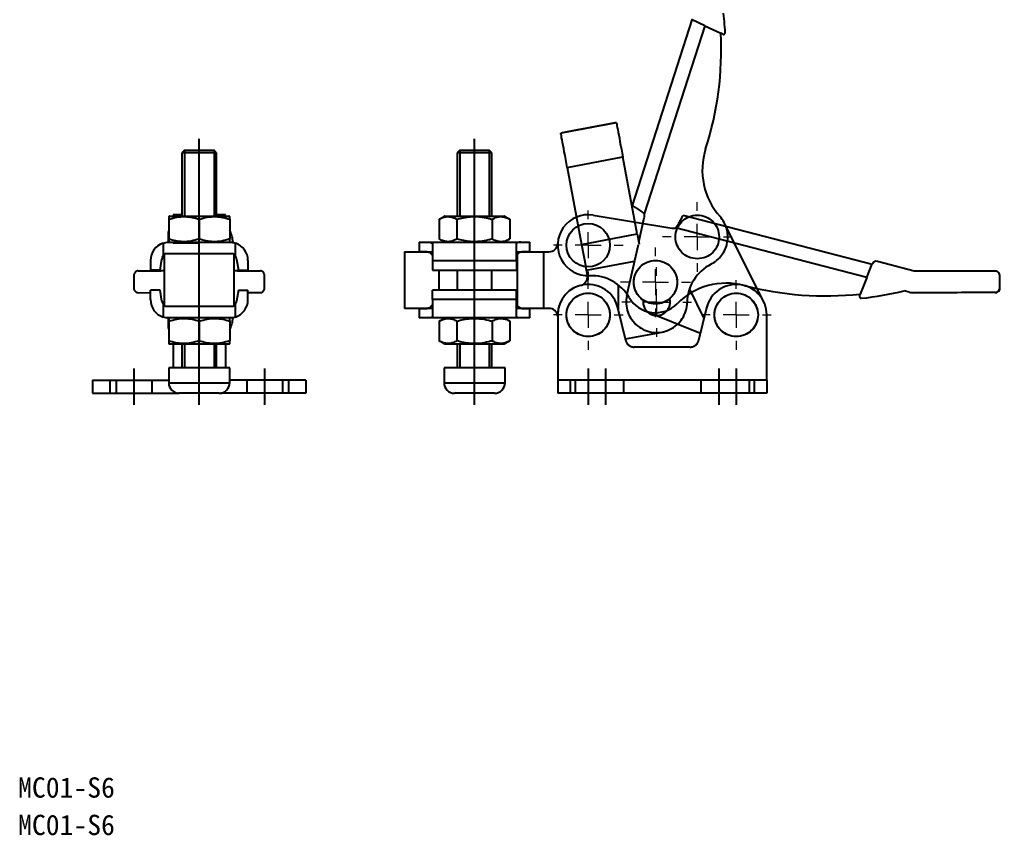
# Model space of a CAD drawing. Header units: millimetres. Extents: x 4 to 117, y 6 to 162.
# Drawn here: x 4 to 116.5, y 6 to 99.8 of the extents above; entities that cross this region are included whole.
import ezdxf

# ---------------------------------------------------------------- set-up
doc = ezdxf.new("R2010")
doc.units = ezdxf.units.MM
for name, pattern in [('CENTER', [50.8, 31.75, -6.35, 6.35, -6.35]), ('DASHED', [19.05, 12.7, -6.35]), ('PHANTOM', [63.5, 31.75, -6.35, 6.35, -6.35, 6.35, -6.35])]:
    doc.linetypes.add(name, pattern=pattern)
doc.layers.add('CENTER', color=1, linetype='CENTER')
doc.styles.get("Standard").update_dxf_attribs({"font": 'MINGLIU.TTC'})

# ---------------------------------------------------------------- blocks, each defined once
blk = doc.blocks.new('SW_CENTERMARKSYMBOL_0')
at = {"color": 0, "linetype": 'Continuous', "lineweight": 0}
for p, q in [((0, 3), (0, 4)), ((0, 0), (0, 1.5)), ((-3, 0), (-4, 0)), ((0, 0), (-1.5, 0)), ((0, 0), (0, -1.5)), ((0, 0), (1.5, 0)), ((3, 0), (4, 0)), ((0, -3), (0, -4))]:
    blk.add_line(p, q, dxfattribs=at)
blk = doc.blocks.new('SW_CENTERMARKSYMBOL_1')
at = {"color": 0, "linetype": 'Continuous', "lineweight": 0}
for p, q in [((0, 3), (0, 4)), ((0, 0), (0, 1.5)), ((-3, 0), (-4, 0)), ((0, 0), (-1.5, 0)), ((0, 0), (0, -1.5)), ((0, 0), (1.5, 0)), ((3, 0), (4, 0)), ((0, -3), (0, -4))]:
    blk.add_line(p, q, dxfattribs=at)
blk = doc.blocks.new('SW_CENTERMARKSYMBOL_2')
at = {"color": 0, "linetype": 'Continuous', "lineweight": 0}
for p, q in [((0, 3), (0, 4)), ((0, 0), (0, 1.5)), ((-3, 0), (-4, 0)), ((0, 0), (-1.5, 0)), ((0, 0), (0, -1.5)), ((0, 0), (1.5, 0)), ((3, 0), (4, 0)), ((0, -3), (0, -4))]:
    blk.add_line(p, q, dxfattribs=at)
blk = doc.blocks.new('SW_CENTERMARKSYMBOL_3')
at = {"color": 0, "linetype": 'Continuous', "lineweight": 0}
for p, q in [((0, 3), (0, 4)), ((0, 0), (0, 1.5)), ((-3, 0), (-4, 0)), ((0, 0), (-1.5, 0)), ((0, 0), (0, -1.5)), ((0, 0), (1.5, 0)), ((3, 0), (4, 0)), ((0, -3), (0, -4))]:
    blk.add_line(p, q, dxfattribs=at)

msp = doc.modelspace()

# ---------------------------------------------------------------- linework, layer by layer
at = {"color": 3, "linetype": 'PHANTOM'}
for p, q in [((81.25, 99.73), (74.39, 78.39)), ((82.71, 99.05), (75.77, 77.45)), ((82.71, 99.05), (81.19, 99.76)), ((82.71, 99.05), (84.57, 98.18)), ((84.78, 98.08), (84.57, 98.18)), ((66.92, 82.78), (73.31, 83.98)), ((74.96, 75.13), (73.31, 83.98)), ((66.92, 82.78), (68.57, 73.94)), ((75.14, 74.18), (75.77, 76.99)), ((89.46, 67.4), (85, 76.35)), ((68.57, 73.94), (74.96, 75.13)), ((74.96, 75.13), (75.18, 73.95)), ((68.57, 73.94), (69.06, 71.35)), ((73.77, 68.07), (75.09, 73.93)), ((69.13, 70.99), (74.66, 72.02)), ((69.13, 70.99), (69.06, 71.35)), ((69.24, 70.39), (69.13, 70.99)), ((80.95, 68.78), (82.62, 65.42)), ((73.64, 62.9), (72.73, 66.66)), ((82.92, 66.66), (82.01, 62.9)), ((73.6, 63.07), (77.83, 63.87)), ((81.04, 62.14), (74.61, 62.14))]:
    msp.add_line(p, q, dxfattribs=at)
at = {"color": 7, "linetype": 'Continuous'}
for p, q in [((26.67, 84.44), (22.67, 84.44)), ((22.97, 84.74), (26.37, 84.74)), ((56.28, 84.44), (54.28, 84.44)), ((56.28, 84.44), (54.28, 84.44)), ((54.58, 84.74), (56.28, 84.74)), ((54.58, 84.74), (56.28, 84.74)), ((56.28, 84.74), (57.98, 84.74)), ((56.28, 84.74), (57.98, 84.74)), ((58.28, 84.44), (56.28, 84.44)), ((58.28, 84.44), (56.28, 84.44)), ((21.17, 76.82), (21.17, 74.56)), ((21.27, 77.19), (28.07, 77.19)), ((21.67, 77.34), (21.67, 77.19)), ((24.67, 76.82), (24.67, 74.56)), ((27.67, 77.19), (27.67, 77.34)), ((28.17, 76.82), (28.17, 74.56)), ((52.24, 76.82), (52.24, 74.56)), ((52.24, 76.82), (52.24, 74.56)), ((52.88, 77.19), (59.68, 77.19)), ((52.88, 77.19), (59.68, 77.19)), ((54.26, 76.82), (54.26, 74.56)), ((54.26, 76.82), (54.26, 74.56)), ((58.3, 76.82), (58.3, 74.56)), ((58.3, 76.82), (58.3, 74.56)), ((60.32, 76.82), (60.32, 74.56)), ((60.32, 76.82), (60.32, 74.56)), ((69.9, 77.29), (78.92, 75.8)), ((101.93, 71.63), (80.24, 77.26)), ((101.33, 70.13), (79.37, 75.83)), ((21.12, 75.29), (21.12, 74.59)), ((20.52, 74.08), (20.52, 72.62)), ((21.12, 74.25), (21.12, 74.19)), ((21.17, 74.19), (28.17, 74.19)), ((28.82, 72.62), (28.82, 74.08)), ((49.93, 74.19), (50.98, 74.19)), ((49.93, 74.19), (50.98, 74.19)), ((50.98, 74.19), (61.58, 74.19)), ((50.98, 74.19), (61.58, 74.19)), ((51.47, 74.08), (51.47, 72.09)), ((51.47, 74.08), (51.47, 72.09)), ((61.09, 72.09), (61.09, 74.08)), ((61.09, 72.09), (61.09, 74.08)), ((61.58, 74.19), (62.63, 74.19)), ((61.58, 74.19), (62.63, 74.19)), ((19.07, 72.09), (19.07, 70.99)), ((20.17, 70.99), (20.38, 72.25)), ((20.67, 66.88), (20.67, 72.78)), ((20.79, 72.9), (28.55, 72.9)), ((28.67, 66.89), (28.67, 72.79)), ((28.96, 72.25), (29.17, 70.99)), ((30.27, 72.09), (30.27, 70.99)), ((48.23, 73.09), (51.47, 73.09)), ((50.86, 73.09), (49.93, 73.09)), ((51.47, 72.09), (61.09, 72.09)), ((51.47, 72.09), (51.47, 70.99)), ((51.47, 72.09), (61.09, 72.09)), ((51.47, 72.09), (51.47, 70.99)), ((61.09, 73.09), (64.23, 73.09)), ((61.09, 72.09), (61.09, 70.99)), ((61.09, 72.09), (61.09, 70.99)), ((61.23, 73.09), (61.21, 73.09)), ((61.23, 66.59), (61.23, 73.09)), ((62.63, 73.09), (61.7, 73.09)), ((64.23, 66.59), (64.23, 73.09)), ((64.23, 73.09), (64.83, 73.09)), ((20.17, 70.99), (19.07, 70.99)), ((20.67, 70.9), (20.27, 70.9)), ((29.07, 70.9), (28.67, 70.9)), ((29.17, 70.99), (30.27, 70.99)), ((51.47, 70.99), (61.09, 70.99)), ((51.47, 70.99), (61.09, 70.99)), ((52.23, 68.69), (52.23, 70.99)), ((101.33, 70.13), (101.95, 71.69)), ((102.54, 71.99), (106.77, 70.89)), ((106.77, 70.89), (107.2, 70.89)), ((101.33, 70.13), (100.57, 68.23)), ((20.17, 68.69), (19.07, 68.69)), ((19.07, 67.59), (19.07, 68.69)), ((20.38, 67.42), (20.17, 68.69)), ((29.17, 68.69), (28.96, 67.42)), ((29.17, 68.69), (30.27, 68.69)), ((30.27, 67.59), (30.27, 68.69)), ((51.47, 67.59), (51.47, 68.69)), ((61.09, 68.69), (51.47, 68.69)), ((51.47, 67.59), (51.47, 68.69)), ((61.09, 68.69), (51.47, 68.69)), ((61.09, 67.59), (61.09, 68.69)), ((61.09, 67.59), (61.09, 68.69)), ((72.83, 66.25), (72.83, 69.24)), ((87.64, 69.08), (87.43, 69.17)), ((61.09, 67.59), (51.47, 67.59)), ((51.47, 67.59), (51.47, 65.59)), ((61.09, 67.59), (51.47, 67.59)), ((51.47, 67.59), (51.47, 65.59)), ((61.09, 65.59), (61.09, 67.59)), ((61.09, 65.59), (61.09, 67.59)), ((100.49, 68.01), (100.57, 68.23)), ((106.19, 68.46), (105.62, 68.61)), ((106.81, 68.39), (106.72, 68.39)), ((20.52, 67.05), (20.52, 65.59)), ((28.56, 66.79), (20.8, 66.79)), ((28.82, 65.59), (28.82, 67.05)), ((51.47, 66.59), (48.23, 66.59)), ((49.93, 66.59), (50.86, 66.59)), ((64.23, 66.59), (61.09, 66.59)), ((61.21, 66.59), (61.23, 66.59)), ((61.7, 66.59), (62.63, 66.59)), ((64.83, 66.59), (64.23, 66.59)), ((73.64, 62.9), (72.73, 66.66)), ((82.92, 66.66), (82.01, 62.9)), ((21.12, 65.49), (21.12, 65.43)), ((28.17, 65.49), (21.17, 65.49)), ((50.98, 65.49), (49.93, 65.49)), ((50.98, 65.49), (49.93, 65.49)), ((61.58, 65.49), (50.98, 65.49)), ((61.58, 65.49), (50.98, 65.49)), ((62.63, 65.49), (61.58, 65.49)), ((62.63, 65.49), (61.58, 65.49)), ((65.83, 65.84), (65.83, 58.34)), ((65.83, 65.84), (65.83, 58.34)), ((75.74, 66.35), (82.21, 63.73)), ((89.83, 58.34), (89.83, 65.84)), ((89.83, 58.34), (89.83, 65.84)), ((21.12, 65.08), (21.12, 64.39)), ((21.17, 65.12), (21.17, 62.86)), ((24.67, 65.12), (24.67, 62.86)), ((28.17, 65.12), (28.17, 62.86)), ((52.24, 65.12), (52.24, 62.86)), ((52.24, 65.12), (52.24, 62.86)), ((54.26, 65.12), (54.26, 62.86)), ((54.26, 65.12), (54.26, 62.86)), ((58.3, 65.12), (58.3, 62.86)), ((58.3, 65.12), (58.3, 62.86)), ((60.32, 65.12), (60.32, 62.86)), ((60.32, 65.12), (60.32, 62.86)), ((28.07, 62.49), (21.27, 62.49)), ((21.67, 62.49), (21.67, 59.74)), ((21.67, 62.49), (21.67, 62.14)), ((27.67, 62.49), (27.67, 59.74)), ((27.67, 62.49), (27.67, 62.14)), ((56.28, 62.49), (52.88, 62.49)), ((56.28, 62.49), (52.88, 62.49)), ((59.68, 62.49), (56.28, 62.49)), ((59.68, 62.49), (56.28, 62.49)), ((81.04, 62.14), (74.61, 62.14)), ((28.17, 59.74), (21.17, 59.74)), ((59.78, 59.74), (52.78, 59.74)), ((59.78, 59.74), (52.78, 59.74)), ((12.42, 58.34), (12.42, 56.84)), ((12.42, 58.34), (14.42, 58.34)), ((14.42, 58.34), (14.42, 56.84)), ((14.42, 58.34), (21.17, 58.34)), ((21.17, 58.04), (28.17, 58.04)), ((34.92, 58.34), (28.17, 58.34)), ((34.92, 58.34), (34.92, 56.84)), ((36.92, 58.34), (34.92, 58.34)), ((36.92, 58.34), (36.92, 56.84)), ((52.78, 58.04), (59.78, 58.04)), ((52.78, 58.04), (59.78, 58.04)), ((65.83, 58.34), (65.83, 56.84)), ((67.83, 58.34), (65.83, 58.34)), ((65.83, 58.34), (65.83, 56.84)), ((67.83, 58.34), (65.83, 58.34)), ((67.83, 58.34), (67.83, 56.84)), ((87.83, 58.34), (67.83, 58.34)), ((67.83, 58.34), (67.83, 56.84)), ((87.83, 58.34), (67.83, 58.34)), ((87.83, 58.34), (87.83, 56.84)), ((89.83, 58.34), (87.83, 58.34)), ((87.83, 58.34), (87.83, 56.84)), ((89.83, 58.34), (87.83, 58.34)), ((89.83, 58.34), (89.83, 56.84)), ((89.83, 58.34), (89.83, 56.84)), ((12.42, 56.84), (14.42, 56.84)), ((14.42, 56.84), (22.17, 56.84)), ((22.27, 56.84), (22.17, 56.84)), ((26.97, 56.84), (22.37, 56.84)), ((27.08, 56.84), (27.17, 56.84)), ((34.92, 56.84), (27.17, 56.84)), ((36.92, 56.84), (34.92, 56.84)), ((58.58, 56.84), (53.98, 56.84)), ((58.58, 56.84), (53.98, 56.84)), ((67.83, 56.84), (65.83, 56.84)), ((67.83, 56.84), (65.83, 56.84)), ((87.83, 56.84), (67.83, 56.84)), ((87.83, 56.84), (67.83, 56.84)), ((89.83, 56.84), (87.83, 56.84)), ((89.83, 56.84), (87.83, 56.84))]:
    msp.add_line(p, q, dxfattribs=at)
at = {"color": 3, "linetype": 'Continuous'}
for p, q in [((22.97, 84.74), (22.97, 77.13)), ((26.37, 84.74), (26.37, 77.13)), ((54.58, 84.74), (54.58, 77.19)), ((57.98, 84.74), (57.98, 77.19)), ((22.97, 62.54), (22.97, 59.74)), ((26.37, 62.54), (26.37, 59.74)), ((54.58, 62.49), (54.58, 59.74)), ((57.98, 62.49), (57.98, 59.74))]:
    msp.add_line(p, q, dxfattribs=at)
for p, q in [((21.12, 74.59), (21.12, 74.25)), ((17.63, 70.89), (20.27, 70.9)), ((29.07, 70.9), (31.71, 70.89)), ((17.64, 68.4), (17.67, 68.39)), ((17.67, 68.39), (19.08, 68.41)), ((31.67, 68.39), (30.28, 68.37)), ((31.67, 68.39), (31.71, 68.4)), ((21.12, 65.43), (21.12, 65.08))]:
    msp.add_line(p, q)
at = {"color": 3, "linetype": 'DASHED'}
for p, q in [((15.12, 58.34), (15.12, 56.84)), ((19.22, 58.34), (19.22, 56.84)), ((30.12, 58.34), (30.12, 56.84)), ((34.22, 58.34), (34.22, 56.84)), ((67.28, 58.34), (67.28, 56.84)), ((73.38, 58.34), (73.38, 56.84)), ((82.28, 58.34), (82.28, 56.84)), ((88.38, 58.34), (88.38, 56.84))]:
    msp.add_line(p, q, dxfattribs=at)
at = {"color": 3, "linetype": 'PHANTOM', "flags": 128}
for points in [[(72.57, 87.91), (72.58, 87.9), (72.59, 87.85), (72.61, 87.74), (72.63, 87.59), (72.67, 87.38), (72.72, 87.13), (72.78, 86.84), (72.84, 86.5), (72.91, 86.14), (72.98, 85.74), (73.06, 85.32), (73.14, 84.88), (73.22, 84.43), (73.31, 83.98)], [(66.92, 82.78), (66.84, 83.24), (66.75, 83.69), (66.67, 84.13), (66.59, 84.55), (66.52, 84.94), (66.45, 85.31), (66.39, 85.64), (66.33, 85.94), (66.28, 86.19), (66.25, 86.39), (66.22, 86.55), (66.2, 86.65), (66.19, 86.71), (66.19, 86.71)]]:
    msp.add_lwpolyline(points, dxfattribs=at)
at = {"color": 7, "linetype": 'Continuous', "flags": 128}
for points in [[(80.24, 77.26), (80.24, 77.26), (80.24, 77.26), (80.24, 77.26), (80.24, 77.26), (80.24, 77.26), (80.24, 77.26), (80.24, 77.26), (80.24, 77.26)], [(107.2, 70.89), (107.29, 70.89), (107.42, 70.89), (107.61, 70.89), (107.85, 70.89), (108.13, 70.89), (108.45, 70.89), (108.82, 70.89), (109.22, 70.89), (109.65, 70.89), (110.11, 70.89), (110.58, 70.89), (111.08, 70.89), (111.57, 70.89), (112.08, 70.9), (112.58, 70.9), (113.07, 70.9), (113.54, 70.9), (114, 70.9), (114.43, 70.9), (114.83, 70.9), (115.2, 70.9), (115.52, 70.9), (115.8, 70.9), (116.04, 70.9)], [(116.54, 70.28), (116.54, 69.84), (116.54, 69.47), (116.54, 69.16), (116.54, 68.93), (116.54, 68.77)], [(116.54, 68.77), (116.54, 68.72), (116.54, 68.68), (116.54, 68.67)], [(116.06, 68.4), (115.98, 68.4), (115.85, 68.4), (115.67, 68.4), (115.43, 68.4), (115.15, 68.4), (114.83, 68.4), (114.46, 68.4), (114.07, 68.4), (113.63, 68.4), (113.18, 68.4), (112.7, 68.4), (112.21, 68.4), (111.71, 68.39), (111.21, 68.39), (110.7, 68.39), (110.21, 68.39), (109.73, 68.39), (109.27, 68.39), (108.84, 68.39), (108.44, 68.39), (108.07, 68.39), (107.74, 68.39), (107.46, 68.39), (107.22, 68.39), (107.03, 68.39), (106.9, 68.39), (106.81, 68.39)]]:
    msp.add_lwpolyline(points, dxfattribs=at)
at = {"color": 3, "linetype": 'PHANTOM'}
for centre in [(81.86, 74.79), (77.06, 69.59), (69.33, 65.84), (86.33, 65.84)]:
    msp.add_circle(centre, 2.5, dxfattribs=at)
at = {"color": 7, "linetype": 'Continuous'}
for centre in [(69.33, 73.84), (77.06, 69.59), (69.33, 65.84), (86.33, 65.84)]:
    msp.add_circle(centre, 2.5, dxfattribs=at)
at = {"color": 3, "linetype": 'PHANTOM'}
for centre, radius, start, end in [((47.31, 96.34), 37.8, 2.9334, 10.5197), ((47.31, 96.34), 37.3, 342.1533, 2.8301), ((84.86, 98.26), 0.2, 244.991, 2.9334), ((90.43, 82.46), 8, 162.1533, 221.8398), ((74.2, 77.78), 0.64, 72.0612, 72.3198), ((74.8, 77.21), 1, 347.3822, 13.5852), ((81.86, 74.79), 3.5, 296.7391, 41.8398), ((85.69, 67.19), 5, 116.7391, 179.2459), ((68.25, 70.21), 1, 283.7762, 10.5915), ((69.33, 65.84), 3.5, 13.6467, 180), ((86.33, 65.84), 3.5, 0, 166.3896), ((77.19, 67.31), 3.5, 167.3822, 359.2459), ((77.19, 67.31), 1.55, 171.8562, 14.6705), ((74.61, 63.14), 1, 193.6467, 270), ((81.04, 63.14), 1, 270, 346.3896)]:
    msp.add_arc(centre, radius, start, end, dxfattribs=at)
at = {"color": 7, "linetype": 'Continuous'}
for centre, radius, start, end in [((69.33, 73.84), 3.5, 80.6465, 272.5102), ((21.67, 75.29), 0.55, 155.38, 180), ((24.65, 73.84), 3.92, 4.6618, 26.1014), ((79.08, 76.79), 1, 260.6465, 286.8495), ((21.17, 72.09), 2.1, 108.0305, 180), ((28.17, 72.09), 2.1, 0, 71.9695), ((64.83, 74.09), 1, 270, 356.8153), ((21.37, 72.09), 1, 147.9006, 170.5377), ((27.97, 72.09), 1, 9.4623, 32.0994), ((102.42, 71.5), 0.5, 75.45, 158.2554), ((69.7, 65.34), 5, 30.0035, 92.5102), ((69.33, 65.84), 3.5, 13.6467, 180), ((85.21, 61.48), 8, 75.4176, 135.1042), ((86.33, 65.84), 3.5, 0, 166.3896), ((96.61, 105.32), 37.3, 255.4176, 276.0944), ((116.06, 68.9), 0.498, 270.1589, 345.7308), ((116.1, 68.9), 0.5, 269.9593, 333.3582), ((21.17, 67.59), 2.1, 180, 251.9695), ((28.17, 67.59), 2.1, 288.0305, 360), ((77.06, 69.59), 3.5, 210.0035, 315.1042), ((100.67, 67.94), 0.2, 158.2554, 276.1977), ((96.61, 105.32), 37.8, 276.1977, 283.784), ((106.72, 70.49), 2.1, 255.45, 270.05), ((111.53, 68.4), 4.81, 179.9791, 180.1147), ((21.37, 67.59), 1, 189.4623, 212.0994), ((27.97, 67.59), 1, 327.9006, 350.5377), ((64.83, 65.59), 1, 6.7589, 90), ((24.65, 65.84), 3.92, 333.8986, 355.3764), ((21.67, 64.39), 0.55, 180, 204.62), ((74.61, 63.14), 1, 193.6467, 270), ((81.04, 63.14), 1, 270, 346.3896), ((22.37, 58.04), 1.2, 180, 270), ((26.97, 58.04), 1.2, 270, 360), ((53.98, 58.04), 1.2, 180, 270), ((53.98, 58.04), 1.2, 180, 270), ((58.58, 58.04), 1.2, 270, 360), ((58.58, 58.04), 1.2, 270, 360)]:
    msp.add_arc(centre, radius, start, end, dxfattribs=at)
msp.add_ellipse((26.16, 74.12), major_axis=(4.5, 0), ratio=0.000902, start_param=2.00616, end_param=4.372847, dxfattribs=at)
at = {"color": 3, "linetype": 'PHANTOM'}
msp.add_open_spline([(72.57, 87.91), (66.19, 86.71)], degree=1, dxfattribs=at)
at = {"color": 7, "linetype": 'Continuous'}
for points in [[(22.97, 84.74), (22.67, 84.44)], [(22.67, 84.44), (22.67, 77.19)], [(26.67, 84.44), (26.37, 84.74)], [(26.67, 77.19), (26.67, 84.44)], [(54.58, 84.74), (54.28, 84.44)], [(54.58, 84.74), (54.28, 84.44)], [(54.28, 84.44), (54.28, 77.19)], [(54.28, 84.44), (54.28, 77.19)], [(58.28, 84.44), (57.98, 84.74)], [(58.28, 84.44), (57.98, 84.74)], [(58.28, 77.19), (58.28, 84.44)], [(58.28, 77.19), (58.28, 84.44)], [(21.27, 77.19), (21.17, 77.13)], [(22.67, 77.34), (21.67, 77.34)], [(27.67, 77.34), (26.67, 77.34)], [(28.17, 77.13), (28.07, 77.19)], [(52.88, 77.19), (52.24, 76.82)], [(52.88, 77.19), (52.24, 76.82)], [(60.32, 76.82), (59.68, 77.19)], [(60.32, 76.82), (59.68, 77.19)], [(52.24, 74.56), (52.88, 74.19)], [(52.24, 74.56), (52.88, 74.19)], [(59.68, 74.19), (60.32, 74.56)], [(59.68, 74.19), (60.32, 74.56)], [(21.17, 74.24), (21.27, 74.19)], [(28.07, 74.19), (28.17, 74.24)], [(49.93, 74.19), (49.93, 73.09)], [(49.93, 74.19), (49.93, 73.09)], [(62.63, 73.09), (62.63, 74.19)], [(62.63, 73.09), (62.63, 74.19)], [(48.23, 73.09), (48.23, 66.59)], [(54.28, 70.99), (54.28, 68.69)], [(58.28, 68.69), (58.28, 70.99)], [(17.17, 70.39), (17.17, 68.89)], [(32.17, 68.89), (32.17, 70.39)], [(116.1, 68.4), (116.1, 68.4)], [(49.93, 66.59), (49.93, 65.49)], [(49.93, 66.59), (49.93, 65.49)], [(62.63, 65.49), (62.63, 66.59)], [(62.63, 65.49), (62.63, 66.59)], [(21.27, 65.49), (21.17, 65.43)], [(28.17, 65.43), (28.07, 65.49)], [(52.88, 65.49), (52.24, 65.12)], [(52.88, 65.49), (52.24, 65.12)], [(60.32, 65.12), (59.68, 65.49)], [(60.32, 65.12), (59.68, 65.49)], [(21.17, 62.54), (21.27, 62.49)], [(22.67, 62.49), (22.67, 59.74)], [(26.67, 59.74), (26.67, 62.49)], [(28.07, 62.49), (28.17, 62.54)], [(52.24, 62.86), (52.88, 62.49)], [(52.24, 62.86), (52.88, 62.49)], [(54.28, 62.49), (54.28, 59.74)], [(54.28, 62.49), (54.28, 59.74)], [(58.28, 59.74), (58.28, 62.49)], [(58.28, 59.74), (58.28, 62.49)], [(59.68, 62.49), (60.32, 62.86)], [(59.68, 62.49), (60.32, 62.86)], [(21.17, 59.74), (21.17, 58.04)], [(28.17, 58.04), (28.17, 59.74)], [(52.78, 59.74), (52.78, 58.04)], [(52.78, 59.74), (52.78, 58.04)], [(59.78, 58.04), (59.78, 59.74)], [(59.78, 58.04), (59.78, 59.74)]]:
    msp.add_open_spline(points, degree=1, dxfattribs=at)
at = {"color": 3, "linetype": 'PHANTOM'}
msp.add_open_spline([(75.77, 77.45), (75.64, 77.55), (75.44, 77.72), (75.16, 77.9), (74.94, 78.04), (74.74, 78.16), (74.56, 78.27), (74.43, 78.35), (74.41, 78.38), (74.39, 78.39)], degree=3, knots=[0, 0, 0, 0, 0.199906, 0.311929, 0.432216, 0.560998, 0.69846, 0.844753, 1, 1, 1, 1], dxfattribs=at)
at = {"color": 7, "linetype": 'Continuous'}
for points, knots in [([(21.17, 76.82), (21.47, 76.91), (22.09, 77.09), (23, 77.15), (23.87, 77.06), (24.4, 76.9), (24.67, 76.82)], [0, 0, 0, 0, 0.264593, 0.534922, 0.76533, 1, 1, 1, 1]), ([(21.17, 77.11), (21.17, 77.11), (21.17, 77.13), (21.17, 77.02), (21.17, 76.88), (21.17, 76.82)], [0, 0, 0, 0, 0.223312, 0.609396, 1, 1, 1, 1]), ([(24.67, 76.82), (24.97, 76.91), (25.59, 77.09), (26.5, 77.15), (27.37, 77.06), (27.9, 76.9), (28.17, 76.82)], [0, 0, 0, 0, 0.264593, 0.534922, 0.76533, 1, 1, 1, 1]), ([(28.17, 76.82), (28.17, 76.88), (28.17, 77.02), (28.17, 77.13), (28.17, 77.11), (28.17, 77.11)], [0, 0, 0, 0, 0.38644, 0.776671, 1, 1, 1, 1]), ([(52.24, 76.82), (52.41, 76.91), (52.77, 77.09), (53.29, 77.15), (53.8, 77.06), (54.1, 76.9), (54.26, 76.82)], [0, 0, 0, 0, 0.264593, 0.534922, 0.76533, 1, 1, 1, 1]), ([(52.24, 76.82), (52.41, 76.91), (52.77, 77.09), (53.29, 77.15), (53.8, 77.06), (54.1, 76.9), (54.26, 76.82)], [0, 0, 0, 0, 0.264593, 0.534922, 0.76533, 1, 1, 1, 1]), ([(54.26, 76.82), (54.51, 76.88), (55.03, 77.02), (55.9, 77.14), (56.87, 77.13), (57.7, 76.98), (58.17, 76.85), (58.3, 76.82)], [0, 0, 0, 0, 0.19323, 0.388354, 0.640658, 0.899777, 1, 1, 1, 1]), ([(54.26, 76.82), (54.51, 76.88), (55.03, 77.02), (55.9, 77.14), (56.87, 77.13), (57.7, 76.98), (58.17, 76.85), (58.3, 76.82)], [0, 0, 0, 0, 0.19323, 0.388354, 0.640658, 0.899777, 1, 1, 1, 1]), ([(58.3, 76.82), (58.48, 76.91), (58.83, 77.09), (59.36, 77.15), (59.86, 77.06), (60.17, 76.9), (60.32, 76.82)], [0, 0, 0, 0, 0.264593, 0.534922, 0.76533, 1, 1, 1, 1]), ([(58.3, 76.82), (58.48, 76.91), (58.83, 77.09), (59.36, 77.15), (59.86, 77.06), (60.17, 76.9), (60.32, 76.82)], [0, 0, 0, 0, 0.264593, 0.534922, 0.76533, 1, 1, 1, 1]), ([(79.37, 75.83), (79.47, 75.97), (79.62, 76.17), (79.79, 76.46), (79.91, 76.69), (80.03, 76.9), (80.12, 77.08), (80.2, 77.22), (80.22, 77.24), (80.24, 77.26)], [0, 0, 0, 0, 0.199906, 0.311929, 0.432216, 0.560998, 0.69846, 0.844753, 1, 1, 1, 1]), ([(21.17, 74.56), (21.17, 74.49), (21.17, 74.36), (21.17, 74.25), (21.17, 74.26), (21.17, 74.26)], [0, 0, 0, 0, 0.387047, 0.777905, 1, 1, 1, 1]), ([(24.67, 74.56), (24.37, 74.47), (23.75, 74.28), (22.84, 74.22), (21.97, 74.31), (21.44, 74.47), (21.17, 74.56)], [0, 0, 0, 0, 0.264593, 0.534922, 0.76533, 1, 1, 1, 1]), ([(28.17, 74.56), (27.87, 74.47), (27.25, 74.28), (26.34, 74.22), (25.47, 74.31), (24.94, 74.47), (24.67, 74.56)], [0, 0, 0, 0, 0.264593, 0.534922, 0.76533, 1, 1, 1, 1]), ([(28.17, 74.27), (28.17, 74.26), (28.17, 74.25), (28.17, 74.36), (28.17, 74.49), (28.17, 74.56)], [0, 0, 0, 0, 0.222076, 0.608767, 1, 1, 1, 1]), ([(54.26, 74.56), (54.08, 74.47), (53.73, 74.28), (53.2, 74.22), (52.7, 74.31), (52.39, 74.47), (52.24, 74.56)], [0, 0, 0, 0, 0.264593, 0.534922, 0.76533, 1, 1, 1, 1]), ([(54.26, 74.56), (54.08, 74.47), (53.73, 74.28), (53.2, 74.22), (52.7, 74.31), (52.39, 74.47), (52.24, 74.56)], [0, 0, 0, 0, 0.264593, 0.534922, 0.76533, 1, 1, 1, 1]), ([(58.3, 74.56), (58.17, 74.52), (57.71, 74.39), (56.88, 74.24), (55.91, 74.23), (55.03, 74.35), (54.52, 74.49), (54.26, 74.56)], [0, 0, 0, 0, 0.099436, 0.352206, 0.611026, 0.804377, 1, 1, 1, 1]), ([(58.3, 74.56), (58.17, 74.52), (57.71, 74.39), (56.88, 74.24), (55.91, 74.23), (55.03, 74.35), (54.52, 74.49), (54.26, 74.56)], [0, 0, 0, 0, 0.099436, 0.352206, 0.611026, 0.804377, 1, 1, 1, 1]), ([(60.32, 74.56), (60.15, 74.47), (59.79, 74.28), (59.27, 74.22), (58.76, 74.31), (58.46, 74.47), (58.3, 74.56)], [0, 0, 0, 0, 0.264592, 0.534922, 0.76533, 1, 1, 1, 1]), ([(60.32, 74.56), (60.15, 74.47), (59.79, 74.28), (59.27, 74.22), (58.76, 74.31), (58.46, 74.47), (58.3, 74.56)], [0, 0, 0, 0, 0.264592, 0.534922, 0.76533, 1, 1, 1, 1]), ([(20.52, 74.08), (20.62, 74.11), (20.83, 74.17), (21.06, 74.18), (21.17, 74.19)], [0, 0, 0, 0, 0.495498, 1, 1, 1, 1]), ([(28.17, 74.19), (28.28, 74.18), (28.51, 74.17), (28.72, 74.11), (28.82, 74.08)], [0, 0, 0, 0, 0.495169, 1, 1, 1, 1]), ([(50.98, 74.19), (51.06, 74.18), (51.21, 74.17), (51.39, 74.11), (51.47, 74.08)], [0, 0, 0, 0, 0.495169, 1, 1, 1, 1]), ([(50.98, 74.19), (51.06, 74.18), (51.21, 74.17), (51.39, 74.11), (51.47, 74.08)], [0, 0, 0, 0, 0.495169, 1, 1, 1, 1]), ([(61.58, 74.19), (61.5, 74.18), (61.35, 74.17), (61.17, 74.11), (61.09, 74.08)], [0, 0, 0, 0, 0.49517, 1, 1, 1, 1]), ([(61.58, 74.19), (61.5, 74.18), (61.35, 74.17), (61.17, 74.11), (61.09, 74.08)], [0, 0, 0, 0, 0.49517, 1, 1, 1, 1]), ([(20.52, 72.62), (20.59, 72.72), (20.67, 72.84), (20.78, 72.89), (20.79, 72.9)], [0, 0, 0, 0, 0.922134, 1, 1, 1, 1]), ([(28.54, 72.88), (28.6, 72.85), (28.71, 72.78), (28.79, 72.67), (28.82, 72.62)], [0, 0, 0, 0, 0.558989, 1, 1, 1, 1]), ([(50.86, 73.09), (50.95, 73.07), (51.13, 73.03), (51.35, 72.83), (51.44, 72.67), (51.47, 72.62)], [0, 0, 0, 0, 0.43117, 0.831056, 1, 1, 1, 1]), ([(61.09, 72.62), (61.15, 72.71), (61.28, 72.91), (61.5, 73.06), (61.64, 73.08), (61.7, 73.09)], [0, 0, 0, 0, 0.352256, 0.702657, 1, 1, 1, 1]), ([(17.63, 70.89), (17.63, 70.89), (17.63, 70.89), (17.6, 70.89), (17.54, 70.88), (17.46, 70.85), (17.35, 70.79), (17.26, 70.69), (17.2, 70.57), (17.16, 70.46), (17.17, 70.4), (17.17, 70.39)], [0, 0, 0, 0, 0.0166, 0.049951, 0.127401, 0.255745, 0.394869, 0.592018, 0.768208, 0.958464, 1, 1, 1, 1]), ([(32.17, 70.39), (32.17, 70.4), (32.17, 70.46), (32.14, 70.57), (32.08, 70.68), (32.01, 70.77), (31.93, 70.82), (31.86, 70.86), (31.79, 70.88), (31.74, 70.89), (31.72, 70.89), (31.71, 70.89), (31.71, 70.89)], [0, 0, 0, 0, 0.04356, 0.241317, 0.409015, 0.555884, 0.684819, 0.7959, 0.887623, 0.956191, 0.994171, 1, 1, 1, 1]), ([(116.04, 70.9), (116.04, 70.9), (116.08, 70.9), (116.18, 70.89), (116.32, 70.83), (116.44, 70.71), (116.53, 70.56), (116.54, 70.45), (116.54, 70.4)], [0, 0, 0, 0, 0.008583, 0.157756, 0.372688, 0.583101, 0.791516, 1, 1, 1, 1]), ([(116.54, 70.4), (116.54, 70.37), (116.54, 70.33), (116.54, 70.3), (116.54, 70.28)], [0, 0, 0, 0, 0.634793, 1, 1, 1, 1]), ([(17.17, 68.89), (17.17, 68.88), (17.17, 68.82), (17.2, 68.72), (17.26, 68.6), (17.33, 68.52), (17.41, 68.46), (17.49, 68.43), (17.55, 68.41), (17.6, 68.4), (17.63, 68.4), (17.63, 68.4), (17.64, 68.4)], [0, 0, 0, 0, 0.050779, 0.243845, 0.407831, 0.551553, 0.677673, 0.786197, 0.875584, 0.941973, 0.978233, 1, 1, 1, 1]), ([(31.71, 68.4), (31.71, 68.4), (31.72, 68.4), (31.77, 68.4), (31.84, 68.42), (31.94, 68.47), (32.03, 68.54), (32.11, 68.65), (32.16, 68.78), (32.16, 68.86), (32.17, 68.89)], [0, 0, 0, 0, 0.01094, 0.053427, 0.187781, 0.304767, 0.488531, 0.670069, 0.860129, 1, 1, 1, 1]), ([(106.72, 68.4), (106.75, 68.4), (106.78, 68.39), (106.81, 68.39), (106.81, 68.39)], [0, 0, 0, 0, 0.968369, 1, 1, 1, 1]), ([(116.1, 68.4), (116.1, 68.4), (116.09, 68.4), (116.08, 68.4), (116.06, 68.4)], [0, 0, 0, 0, 0.230026, 1, 1, 1, 1]), ([(20.8, 66.79), (20.74, 66.82), (20.63, 66.89), (20.55, 67), (20.52, 67.05)], [0, 0, 0, 0, 0.558989, 1, 1, 1, 1]), ([(28.82, 67.05), (28.75, 66.95), (28.67, 66.83), (28.56, 66.78), (28.55, 66.77)], [0, 0, 0, 0, 0.922133, 1, 1, 1, 1]), ([(51.47, 67.05), (51.41, 66.96), (51.28, 66.77), (51.05, 66.61), (50.92, 66.59), (50.86, 66.59)], [0, 0, 0, 0, 0.352257, 0.702655, 1, 1, 1, 1]), ([(61.7, 66.59), (61.61, 66.6), (61.43, 66.64), (61.21, 66.84), (61.12, 67.01), (61.09, 67.05)], [0, 0, 0, 0, 0.431169, 0.831055, 1, 1, 1, 1]), ([(21.17, 65.49), (21.06, 65.49), (20.83, 65.5), (20.62, 65.56), (20.52, 65.59)], [0, 0, 0, 0, 0.495168, 1, 1, 1, 1]), ([(21.17, 65.12), (21.47, 65.21), (22.09, 65.39), (23, 65.45), (23.87, 65.36), (24.4, 65.2), (24.67, 65.12)], [0, 0, 0, 0, 0.264593, 0.534922, 0.76533, 1, 1, 1, 1]), ([(21.17, 65.41), (21.17, 65.41), (21.17, 65.43), (21.17, 65.32), (21.17, 65.18), (21.17, 65.12)], [0, 0, 0, 0, 0.223312, 0.609396, 1, 1, 1, 1]), ([(24.67, 65.12), (24.97, 65.21), (25.59, 65.39), (26.5, 65.45), (27.37, 65.36), (27.9, 65.2), (28.17, 65.12)], [0, 0, 0, 0, 0.264593, 0.534922, 0.76533, 1, 1, 1, 1]), ([(28.82, 65.59), (28.72, 65.56), (28.51, 65.5), (28.29, 65.49), (28.17, 65.49)], [0, 0, 0, 0, 0.495498, 1, 1, 1, 1]), ([(28.17, 65.12), (28.17, 65.18), (28.17, 65.32), (28.17, 65.43), (28.17, 65.41), (28.17, 65.41)], [0, 0, 0, 0, 0.38644, 0.776671, 1, 1, 1, 1]), ([(51.47, 65.59), (51.39, 65.56), (51.22, 65.5), (51.06, 65.49), (50.98, 65.49)], [0, 0, 0, 0, 0.495498, 1, 1, 1, 1]), ([(51.47, 65.59), (51.39, 65.56), (51.22, 65.5), (51.06, 65.49), (50.98, 65.49)], [0, 0, 0, 0, 0.495498, 1, 1, 1, 1]), ([(52.24, 65.12), (52.41, 65.21), (52.77, 65.39), (53.29, 65.45), (53.8, 65.36), (54.1, 65.2), (54.26, 65.12)], [0, 0, 0, 0, 0.264593, 0.534922, 0.76533, 1, 1, 1, 1]), ([(52.24, 65.12), (52.41, 65.21), (52.77, 65.39), (53.29, 65.45), (53.8, 65.36), (54.1, 65.2), (54.26, 65.12)], [0, 0, 0, 0, 0.264593, 0.534922, 0.76533, 1, 1, 1, 1]), ([(54.26, 65.12), (54.51, 65.18), (55.03, 65.32), (55.9, 65.44), (56.87, 65.43), (57.7, 65.28), (58.17, 65.15), (58.3, 65.12)], [0, 0, 0, 0, 0.19323, 0.388354, 0.640658, 0.899777, 1, 1, 1, 1]), ([(54.26, 65.12), (54.51, 65.18), (55.03, 65.32), (55.9, 65.44), (56.87, 65.43), (57.7, 65.28), (58.17, 65.15), (58.3, 65.12)], [0, 0, 0, 0, 0.19323, 0.388354, 0.640658, 0.899777, 1, 1, 1, 1]), ([(58.3, 65.12), (58.48, 65.21), (58.83, 65.39), (59.36, 65.45), (59.86, 65.36), (60.17, 65.2), (60.32, 65.12)], [0, 0, 0, 0, 0.264593, 0.534922, 0.76533, 1, 1, 1, 1]), ([(58.3, 65.12), (58.48, 65.21), (58.83, 65.39), (59.36, 65.45), (59.86, 65.36), (60.17, 65.2), (60.32, 65.12)], [0, 0, 0, 0, 0.264593, 0.534922, 0.76533, 1, 1, 1, 1]), ([(61.58, 65.49), (61.5, 65.49), (61.35, 65.5), (61.17, 65.56), (61.09, 65.59)], [0, 0, 0, 0, 0.49517, 1, 1, 1, 1]), ([(61.58, 65.49), (61.5, 65.49), (61.35, 65.5), (61.17, 65.56), (61.09, 65.59)], [0, 0, 0, 0, 0.49517, 1, 1, 1, 1]), ([(21.17, 62.86), (21.17, 62.79), (21.17, 62.66), (21.17, 62.55), (21.17, 62.56), (21.17, 62.56)], [0, 0, 0, 0, 0.387047, 0.777905, 1, 1, 1, 1]), ([(24.67, 62.86), (24.37, 62.77), (23.75, 62.58), (22.84, 62.52), (21.97, 62.61), (21.44, 62.77), (21.17, 62.86)], [0, 0, 0, 0, 0.264593, 0.534922, 0.76533, 1, 1, 1, 1]), ([(28.17, 62.86), (27.87, 62.77), (27.25, 62.58), (26.34, 62.52), (25.47, 62.61), (24.94, 62.77), (24.67, 62.86)], [0, 0, 0, 0, 0.264593, 0.534922, 0.76533, 1, 1, 1, 1]), ([(28.17, 62.57), (28.17, 62.56), (28.17, 62.55), (28.17, 62.66), (28.17, 62.79), (28.17, 62.86)], [0, 0, 0, 0, 0.222076, 0.608767, 1, 1, 1, 1]), ([(54.26, 62.86), (54.08, 62.77), (53.73, 62.58), (53.2, 62.52), (52.7, 62.61), (52.39, 62.77), (52.24, 62.86)], [0, 0, 0, 0, 0.264593, 0.534922, 0.76533, 1, 1, 1, 1]), ([(54.26, 62.86), (54.08, 62.77), (53.73, 62.58), (53.2, 62.52), (52.7, 62.61), (52.39, 62.77), (52.24, 62.86)], [0, 0, 0, 0, 0.264593, 0.534922, 0.76533, 1, 1, 1, 1]), ([(58.3, 62.86), (58.17, 62.82), (57.71, 62.69), (56.88, 62.54), (55.91, 62.53), (55.03, 62.65), (54.52, 62.79), (54.26, 62.86)], [0, 0, 0, 0, 0.099436, 0.352206, 0.611026, 0.804377, 1, 1, 1, 1]), ([(58.3, 62.86), (58.17, 62.82), (57.71, 62.69), (56.88, 62.54), (55.91, 62.53), (55.03, 62.65), (54.52, 62.79), (54.26, 62.86)], [0, 0, 0, 0, 0.099436, 0.352206, 0.611026, 0.804377, 1, 1, 1, 1]), ([(60.32, 62.86), (60.15, 62.77), (59.79, 62.58), (59.27, 62.52), (58.76, 62.61), (58.46, 62.77), (58.3, 62.86)], [0, 0, 0, 0, 0.264592, 0.534922, 0.76533, 1, 1, 1, 1]), ([(60.32, 62.86), (60.15, 62.77), (59.79, 62.58), (59.27, 62.52), (58.76, 62.61), (58.46, 62.77), (58.3, 62.86)], [0, 0, 0, 0, 0.264592, 0.534922, 0.76533, 1, 1, 1, 1])]:
    msp.add_open_spline(points, degree=3, knots=knots, dxfattribs=at)
at = {"layer": 'CENTER', "color": 1, "linetype": 'CENTER'}
for p, q in [((24.67, 55.5), (24.67, 86.07)), ((56.28, 55.5), (56.28, 86.07)), ((17.17, 59.67), (17.17, 55.5)), ((32.17, 59.67), (32.17, 55.5)), ((69.33, 59.67), (69.33, 55.5)), ((71.33, 59.67), (71.33, 55.5)), ((84.33, 59.67), (84.33, 55.5)), ((86.33, 59.67), (86.33, 55.5))]:
    msp.add_line(p, q, dxfattribs=at)

# ---------------------------------------------------------------- block references
for name, p in [('SW_CENTERMARKSYMBOL_3', (81.86, 74.79)), ('SW_CENTERMARKSYMBOL_0', (69.33, 73.84)), ('SW_CENTERMARKSYMBOL_2', (77.06, 69.59)), ('SW_CENTERMARKSYMBOL_3', (77.19, 67.31)), ('SW_CENTERMARKSYMBOL_1', (69.33, 65.84)), ('SW_CENTERMARKSYMBOL_3', (86.33, 65.84))]:
    msp.add_blockref(name, p, dxfattribs=at)

# ---------------------------------------------------------------- texts
at = {"color": 7, "linetype": 'Continuous', "char_height": 2.333, "width": 112.051, "attachment_point": 1}
for insert in [(3.88, 12.72), (3.88, 8.42)]:
    msp.add_mtext('MC01-S6', dxfattribs=dict(at, insert=insert))

doc.saveas('drawing.dxf')
